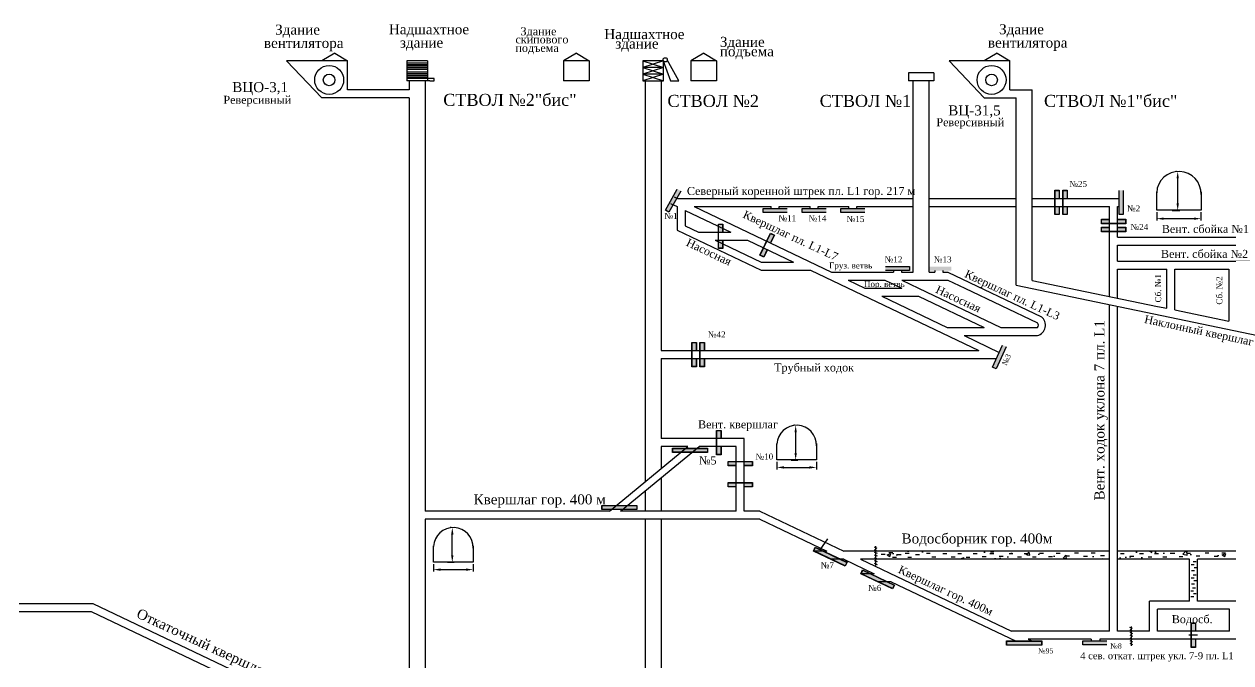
# Model space of a CAD drawing. Header units: millimetres. Extents: x -1207 to 162, y -504 to 324.
# Drawn here: x -745 to -142, y 5 to 324 of the extents above; entities that cross this region are included whole.
import ezdxf

# ---------------------------------------------------------------- set-up
doc = ezdxf.new("R2010")
doc.units = ezdxf.units.MM
for name, color, linetype in [('Двери', 7, 'Continuous'), ('Номера перемычек', 7, 'Continuous'), ('Перемычки 01', 7, 'Continuous')]:
    doc.layers.add(name, color=color, linetype=linetype)
doc.styles.get("Standard").update_dxf_attribs({"font": 'TIMES.TTF', "height": 10})
doc.dimstyles.new('AM_ISO', dxfattribs={"dimtxt": 3.5, "dimasz": 3.5, "dimexe": 1, "dimexo": 1, "dimgap": 1.5, "dimtad": 1, "dimdsep": 46, "dimtxsty": 'Standard', "dimcen": 0, "dimclrd": 256, "dimclre": 256, "dimclrt": 140, "dimadec": 0, "dimazin": 2, "dimtp": 0.1, "dimtm": 0.1, "dimtfac": 0.71, "dimtdec": 3, "dimtmove": 0, "dimatfit": 3, "dimfxl": 0, "dimlwd": -1, "dimlwe": -1, "dimarcsym": 0})

# ---------------------------------------------------------------- blocks, each defined once
blk = doc.blocks.new('*D41')
at = {"linetype": 'ByBlock'}
for p, q in [((-179.01, 230.14), (-179.01, 225.97)), ((-156.86, 230.14), (-156.86, 225.97)), ((-175.51, 226.97), (-160.36, 226.97))]:
    blk.add_line(p, q, dxfattribs=at)
for points in [[(-175.51, 227.55), (-175.51, 226.39), (-179.01, 226.97)], [(-160.36, 227.55), (-160.36, 226.39), (-156.86, 226.97)]]:
    blk.add_solid(points)
at = {"layer": 'Defpoints', "color": 0}
for p in [(-179.01, 231.14), (-156.86, 231.14), (-156.86, 226.97)]:
    blk.add_point(p, dxfattribs=at)
blk = doc.blocks.new('*D44')
at = {"linetype": 'ByBlock'}
for p, q in [((-169.06, 250.56), (-169.51, 250.56)), ((-168.51, 234.59), (-168.51, 247.06)), ((-171.22, 231.09), (-167.51, 231.09))]:
    blk.add_line(p, q, dxfattribs=at)
for points in [[(-169.09, 247.06), (-167.92, 247.06), (-168.51, 250.56)], [(-169.09, 234.59), (-167.92, 234.59), (-168.51, 231.09)]]:
    blk.add_solid(points)
at = {"layer": 'Defpoints', "color": 0}
for p in [(-168.51, 250.56), (-168.06, 250.56), (-172.22, 231.09)]:
    blk.add_point(p, dxfattribs=at)
blk = doc.blocks.new('*D70')
at = {"linetype": 'ByBlock'}
for p, q in [((-368.78, 105.41), (-368.78, 101.69)), ((-365.28, 102.69), (-352.52, 102.69)), ((-349.02, 105.41), (-349.02, 101.69))]:
    blk.add_line(p, q, dxfattribs=at)
for points in [[(-365.28, 103.27), (-365.28, 102.1), (-368.78, 102.69)], [(-352.52, 103.27), (-352.52, 102.1), (-349.02, 102.69)]]:
    blk.add_solid(points)
at = {"layer": 'Defpoints', "color": 0}
for p in [(-368.78, 106.41), (-349.02, 106.41), (-349.02, 102.69)]:
    blk.add_point(p, dxfattribs=at)
blk = doc.blocks.new('*D69')
at = {"linetype": 'ByBlock'}
for p, q in [((-360.02, 123.74), (-360.41, 123.74)), ((-359.41, 109.86), (-359.41, 120.24)), ((-361.73, 106.36), (-358.41, 106.36))]:
    blk.add_line(p, q, dxfattribs=at)
for points in [[(-360, 120.24), (-358.83, 120.24), (-359.41, 123.74)], [(-360, 109.86), (-358.83, 109.86), (-359.41, 106.36)]]:
    blk.add_solid(points)
at = {"layer": 'Defpoints', "color": 0}
for p in [(-359.41, 123.74), (-359.02, 123.74), (-362.73, 106.36)]:
    blk.add_point(p, dxfattribs=at)
blk = doc.blocks.new('*D72')
at = {"linetype": 'ByBlock'}
for p, q in [((-540.39, 54.33), (-540.39, 50.61)), ((-520.62, 54.33), (-520.62, 50.61)), ((-536.89, 51.61), (-524.12, 51.61))]:
    blk.add_line(p, q, dxfattribs=at)
for points in [[(-536.89, 52.2), (-536.89, 51.03), (-540.39, 51.61)], [(-524.12, 52.2), (-524.12, 51.03), (-520.62, 51.61)]]:
    blk.add_solid(points)
at = {"layer": 'Defpoints', "color": 0}
for p in [(-540.39, 55.33), (-520.62, 55.33), (-520.62, 51.61)]:
    blk.add_point(p, dxfattribs=at)
blk = doc.blocks.new('*D71')
at = {"linetype": 'ByBlock'}
for p, q in [((-531.62, 72.66), (-532.02, 72.66)), ((-531.02, 58.79), (-531.02, 69.16)), ((-533.33, 55.29), (-530.02, 55.29))]:
    blk.add_line(p, q, dxfattribs=at)
for points in [[(-531.6, 69.16), (-530.43, 69.16), (-531.02, 72.66)], [(-531.6, 58.79), (-530.43, 58.79), (-531.02, 55.29)]]:
    blk.add_solid(points)
at = {"layer": 'Defpoints', "color": 0}
for p in [(-531.02, 72.66), (-530.62, 72.66), (-534.33, 55.29)]:
    blk.add_point(p, dxfattribs=at)

msp = doc.modelspace()

# ---------------------------------------------------------------- hatches: boundary and pattern name
h = msp.add_hatch()
h.set_pattern_fill('AR-CONC', scale=0.1, style=0)
h.paths.add_polyline_path([(-202.56, 56.892), (-202.56, 60.892), (-316.534, 60.892), (-316.534, 57.392), (-316.034, 56.892)])
h.paths.add_polyline_path([(-162.56, 56.892), (-158.56, 56.892), (-122.56, 56.892), (-122.56, 24.728), (-119.06, 24.728), (-118.56, 25.228), (-118.56, 60.892), (-198.56, 60.892), (-198.56, 56.892)])
h = msp.add_hatch(color=256)
h.paths.add_polyline_path([(-158.741, 19.08), (-161.664, 19.08), (-161.664, 18.909), (-158.741, 18.909)])
h.paths.add_polyline_path([(-161.764, 19.08), (-162.703, 19.08), (-162.703, 18.909), (-161.764, 18.909)])
at = {"layer": 'Двери'}
h = msp.add_hatch(color=256, dxfattribs=at)
h.paths.add_polyline_path([(-227.683, 237.095), (-227.683, 241.195), (-229.883, 241.195), (-229.883, 237.095), (-229.783, 237.095), (-229.783, 241.095), (-227.783, 241.095), (-227.783, 237.095)])
h.paths.add_polyline_path([(-229.783, 233.095), (-229.783, 237.095), (-229.883, 237.095), (-229.883, 233.095)])
h.paths.add_polyline_path([(-227.683, 228.995), (-227.683, 233.095), (-227.783, 233.095), (-227.783, 229.095), (-229.783, 229.095), (-229.783, 233.095), (-229.883, 233.095), (-229.883, 228.995)])
h = msp.add_hatch(color=3, dxfattribs=at)
h.paths.add_polyline_path([(-227.783, 241.095), (-229.783, 241.095), (-229.783, 237.095), (-227.783, 237.095)])
h.paths.add_polyline_path([(-229.783, 229.095), (-227.783, 229.095), (-227.783, 233.095), (-229.783, 233.095)])
h = msp.add_hatch(color=256, dxfattribs=at)
h.paths.add_polyline_path([(-223.683, 237.095), (-223.683, 241.195), (-225.883, 241.195), (-225.883, 237.095), (-225.783, 237.095), (-225.783, 241.095), (-223.783, 241.095), (-223.783, 237.095)])
h.paths.add_polyline_path([(-225.783, 233.095), (-225.783, 237.095), (-225.883, 237.095), (-225.883, 233.095)])
h.paths.add_polyline_path([(-223.683, 228.995), (-223.683, 233.095), (-223.783, 233.095), (-223.783, 229.095), (-225.783, 229.095), (-225.783, 233.095), (-225.883, 233.095), (-225.883, 228.995)])
h = msp.add_hatch(color=3, dxfattribs=at)
h.paths.add_polyline_path([(-223.783, 241.095), (-225.783, 241.095), (-225.783, 237.095), (-223.783, 237.095)])
h.paths.add_polyline_path([(-225.783, 229.095), (-223.783, 229.095), (-223.783, 233.095), (-225.783, 233.095)])
h = msp.add_hatch(color=256, dxfattribs=at)
h.paths.add_polyline_path([(-395.865, 220.176), (-395.865, 224.276), (-398.065, 224.276), (-398.065, 220.176), (-397.965, 220.176), (-397.965, 224.176), (-395.965, 224.176), (-395.965, 220.176)])
h.paths.add_polyline_path([(-397.965, 216.176), (-397.965, 220.176), (-398.065, 220.176), (-398.065, 216.176)])
h.paths.add_polyline_path([(-395.865, 212.076), (-395.865, 216.176), (-395.965, 216.176), (-395.965, 212.176), (-397.965, 212.176), (-397.965, 216.176), (-398.065, 216.176), (-398.065, 212.076)])
h = msp.add_hatch(color=3, dxfattribs=at)
h.paths.add_polyline_path([(-395.965, 224.176), (-397.965, 224.176), (-397.965, 220.176), (-395.965, 220.176)])
h.paths.add_polyline_path([(-397.965, 212.176), (-395.965, 212.176), (-395.965, 216.176), (-397.965, 216.176)])
h = msp.add_hatch(color=256, dxfattribs=at)
h.paths.add_polyline_path([(-202.56, 226.659), (-206.66, 226.659), (-206.66, 224.459), (-202.56, 224.459), (-202.56, 224.559), (-206.56, 224.559), (-206.56, 226.559), (-202.56, 226.559)])
h.paths.add_polyline_path([(-198.56, 224.559), (-202.56, 224.559), (-202.56, 224.459), (-198.56, 224.459)])
h.paths.add_polyline_path([(-194.46, 226.659), (-198.56, 226.659), (-198.56, 226.559), (-194.56, 226.559), (-194.56, 224.559), (-198.56, 224.559), (-198.56, 224.459), (-194.46, 224.459)])
h = msp.add_hatch(color=3, dxfattribs=at)
h.paths.add_polyline_path([(-206.56, 226.559), (-206.56, 224.559), (-202.56, 224.559), (-202.56, 226.559)])
h.paths.add_polyline_path([(-194.56, 224.559), (-194.56, 226.559), (-198.56, 226.559), (-198.56, 224.559)])
h = msp.add_hatch(color=256, dxfattribs=at)
h.paths.add_polyline_path([(-371.838, 215.051), (-370.073, 218.751), (-372.059, 219.698), (-373.824, 215.998), (-373.734, 215.955), (-372.012, 219.565), (-370.207, 218.704), (-371.928, 215.094)])
h.paths.add_polyline_path([(-375.456, 212.344), (-373.734, 215.955), (-373.824, 215.998), (-375.546, 212.387)])
h.paths.add_polyline_path([(-375.325, 207.74), (-373.56, 211.44), (-373.65, 211.483), (-375.372, 207.873), (-377.177, 208.734), (-375.456, 212.344), (-375.546, 212.387), (-377.311, 208.687)])
h = msp.add_hatch(color=3, dxfattribs=at)
h.paths.add_polyline_path([(-370.207, 218.704), (-372.012, 219.565), (-373.734, 215.955), (-371.928, 215.094)])
h.paths.add_polyline_path([(-377.177, 208.734), (-375.372, 207.873), (-373.65, 211.483), (-375.456, 212.344)])
h = msp.add_hatch(color=256, dxfattribs=at)
h.paths.add_polyline_path([(-202.56, 222.659), (-206.66, 222.659), (-206.66, 220.459), (-202.56, 220.459), (-202.56, 220.559), (-206.56, 220.559), (-206.56, 222.559), (-202.56, 222.559)])
h.paths.add_polyline_path([(-198.56, 220.559), (-202.56, 220.559), (-202.56, 220.459), (-198.56, 220.459)])
h.paths.add_polyline_path([(-194.46, 222.659), (-198.56, 222.659), (-198.56, 222.559), (-194.56, 222.559), (-194.56, 220.559), (-198.56, 220.559), (-198.56, 220.459), (-194.46, 220.459)])
h = msp.add_hatch(color=3, dxfattribs=at)
h.paths.add_polyline_path([(-206.56, 222.559), (-206.56, 220.559), (-202.56, 220.559), (-202.56, 222.559)])
h.paths.add_polyline_path([(-194.56, 220.559), (-194.56, 222.559), (-198.56, 222.559), (-198.56, 220.559)])
h = msp.add_hatch(color=256, dxfattribs=at)
h.paths.add_polyline_path([(-409.045, 161.077), (-409.045, 165.177), (-411.245, 165.177), (-411.245, 161.077), (-411.145, 161.077), (-411.145, 165.077), (-409.145, 165.077), (-409.145, 161.077)])
h.paths.add_polyline_path([(-411.145, 157.077), (-411.145, 161.077), (-411.245, 161.077), (-411.245, 157.077)])
h.paths.add_polyline_path([(-409.045, 152.977), (-409.045, 157.077), (-409.145, 157.077), (-409.145, 153.077), (-411.145, 153.077), (-411.145, 157.077), (-411.245, 157.077), (-411.245, 152.977)])
h = msp.add_hatch(color=256, dxfattribs=at)
h.paths.add_polyline_path([(-409.045, 161.033), (-409.045, 165.133), (-411.245, 165.133), (-411.245, 161.033), (-411.145, 161.033), (-411.145, 165.033), (-409.145, 165.033), (-409.145, 161.033)])
h.paths.add_polyline_path([(-411.145, 157.033), (-411.145, 161.033), (-411.245, 161.033), (-411.245, 157.033)])
h.paths.add_polyline_path([(-409.045, 152.933), (-409.045, 157.033), (-409.145, 157.033), (-409.145, 153.033), (-411.145, 153.033), (-411.145, 157.033), (-411.245, 157.033), (-411.245, 152.933)])
h = msp.add_hatch(color=3, dxfattribs=at)
h.paths.add_polyline_path([(-409.145, 165.077), (-411.145, 165.077), (-411.145, 161.077), (-409.145, 161.077)])
h.paths.add_polyline_path([(-411.145, 153.077), (-409.145, 153.077), (-409.145, 157.077), (-411.145, 157.077)])
h = msp.add_hatch(color=3, dxfattribs=at)
h.paths.add_polyline_path([(-409.145, 165.033), (-411.145, 165.033), (-411.145, 161.033), (-409.145, 161.033)])
h.paths.add_polyline_path([(-411.145, 153.033), (-409.145, 153.033), (-409.145, 157.033), (-411.145, 157.033)])
h = msp.add_hatch(color=256, dxfattribs=at)
h.paths.add_polyline_path([(-405.045, 161.077), (-405.045, 165.177), (-407.245, 165.177), (-407.245, 161.077), (-407.145, 161.077), (-407.145, 165.077), (-405.145, 165.077), (-405.145, 161.077)])
h.paths.add_polyline_path([(-407.145, 157.077), (-407.145, 161.077), (-407.245, 161.077), (-407.245, 157.077)])
h.paths.add_polyline_path([(-405.045, 152.977), (-405.045, 157.077), (-405.145, 157.077), (-405.145, 153.077), (-407.145, 153.077), (-407.145, 157.077), (-407.245, 157.077), (-407.245, 152.977)])
h = msp.add_hatch(color=256, dxfattribs=at)
h.paths.add_polyline_path([(-405.045, 161.033), (-405.045, 165.133), (-407.245, 165.133), (-407.245, 161.033), (-407.145, 161.033), (-407.145, 165.033), (-405.145, 165.033), (-405.145, 161.033)])
h.paths.add_polyline_path([(-407.145, 157.033), (-407.145, 161.033), (-407.245, 161.033), (-407.245, 157.033)])
h.paths.add_polyline_path([(-405.045, 152.933), (-405.045, 157.033), (-405.145, 157.033), (-405.145, 153.033), (-407.145, 153.033), (-407.145, 157.033), (-407.245, 157.033), (-407.245, 152.933)])
h = msp.add_hatch(color=3, dxfattribs=at)
h.paths.add_polyline_path([(-405.145, 165.077), (-407.145, 165.077), (-407.145, 161.077), (-405.145, 161.077)])
h.paths.add_polyline_path([(-407.145, 153.077), (-405.145, 153.077), (-405.145, 157.077), (-407.145, 157.077)])
h = msp.add_hatch(color=3, dxfattribs=at)
h.paths.add_polyline_path([(-405.145, 165.033), (-407.145, 165.033), (-407.145, 161.033), (-405.145, 161.033)])
h.paths.add_polyline_path([(-407.145, 153.033), (-405.145, 153.033), (-405.145, 157.033), (-407.145, 157.033)])
h = msp.add_hatch(color=256, dxfattribs=at)
h.paths.add_polyline_path([(-396.725, 117.059), (-396.725, 121.159), (-398.925, 121.159), (-398.925, 117.059), (-398.825, 117.059), (-398.825, 121.059), (-396.825, 121.059), (-396.825, 117.059)])
h.paths.add_polyline_path([(-398.825, 113.059), (-398.825, 117.059), (-398.925, 117.059), (-398.925, 113.059)])
h.paths.add_polyline_path([(-396.725, 108.959), (-396.725, 113.059), (-396.825, 113.059), (-396.825, 109.059), (-398.825, 109.059), (-398.825, 113.059), (-398.925, 113.059), (-398.925, 108.959)])
h = msp.add_hatch(color=3, dxfattribs=at)
h.paths.add_polyline_path([(-396.825, 121.059), (-398.825, 121.059), (-398.825, 117.059), (-396.825, 117.059)])
h.paths.add_polyline_path([(-398.825, 109.059), (-396.825, 109.059), (-396.825, 113.059), (-398.825, 113.059)])
h = msp.add_hatch(color=256, dxfattribs=at)
h.paths.add_polyline_path([(-385.128, 103.518), (-381.028, 103.518), (-381.028, 105.718), (-385.128, 105.718), (-385.128, 105.618), (-381.128, 105.618), (-381.128, 103.618), (-385.128, 103.618)])
h.paths.add_polyline_path([(-389.128, 105.618), (-385.128, 105.618), (-385.128, 105.718), (-389.128, 105.718)])
h.paths.add_polyline_path([(-393.228, 103.518), (-389.128, 103.518), (-389.128, 103.618), (-393.128, 103.618), (-393.128, 105.618), (-389.128, 105.618), (-389.128, 105.718), (-393.228, 105.718)])
h = msp.add_hatch(color=3, dxfattribs=at)
h.paths.add_polyline_path([(-381.128, 103.618), (-381.128, 105.618), (-385.128, 105.618), (-385.128, 103.618)])
h.paths.add_polyline_path([(-393.128, 105.618), (-393.128, 103.618), (-389.128, 103.618), (-389.128, 105.618)])
h = msp.add_hatch(color=256, dxfattribs=at)
h.paths.add_polyline_path([(-385.128, 92.918), (-381.028, 92.918), (-381.028, 95.118), (-385.128, 95.118), (-385.128, 95.018), (-381.128, 95.018), (-381.128, 93.018), (-385.128, 93.018)])
h.paths.add_polyline_path([(-389.128, 95.018), (-385.128, 95.018), (-385.128, 95.118), (-389.128, 95.118)])
h.paths.add_polyline_path([(-393.228, 92.918), (-389.128, 92.918), (-389.128, 93.018), (-393.128, 93.018), (-393.128, 95.018), (-389.128, 95.018), (-389.128, 95.118), (-393.228, 95.118)])
h = msp.add_hatch(color=3, dxfattribs=at)
h.paths.add_polyline_path([(-381.128, 93.018), (-381.128, 95.018), (-385.128, 95.018), (-385.128, 93.018)])
h.paths.add_polyline_path([(-393.128, 95.018), (-393.128, 93.018), (-389.128, 93.018), (-389.128, 95.018)])
h = msp.add_hatch(color=256, dxfattribs=at)
h.paths.add_polyline_path([(-159.564, 20.864), (-159.564, 24.964), (-161.764, 24.964), (-161.764, 20.864), (-161.664, 20.864), (-161.664, 24.864), (-159.664, 24.864), (-159.664, 20.864)])
h.paths.add_polyline_path([(-161.664, 16.864), (-161.664, 20.864), (-161.764, 20.864), (-161.764, 16.864)])
h.paths.add_polyline_path([(-159.564, 12.764), (-159.564, 16.864), (-159.664, 16.864), (-159.664, 12.864), (-161.664, 12.864), (-161.664, 16.864), (-161.764, 16.864), (-161.764, 12.764)])
h = msp.add_hatch(color=3, dxfattribs=at)
h.paths.add_polyline_path([(-159.664, 24.864), (-161.664, 24.864), (-161.664, 20.864), (-159.664, 20.864)])
h.paths.add_polyline_path([(-161.664, 12.864), (-159.664, 12.864), (-159.664, 16.864), (-161.664, 16.864)])
at = {"layer": 'Перемычки 01'}
h = msp.add_hatch(color=256, dxfattribs=at)
h.paths.add_polyline_path([(-422.759, 230.144), (-420.72, 233.701), (-420.807, 233.75), (-422.796, 230.28), (-424.532, 231.275), (-422.542, 234.745), (-422.629, 234.795), (-424.668, 231.238)])
h.paths.add_polyline_path([(-420.807, 233.75), (-420.72, 233.701), (-416.692, 240.728), (-418.6, 241.822), (-422.629, 234.795), (-422.542, 234.745), (-418.563, 241.686), (-416.828, 240.691)])
h = msp.add_hatch(color=3, dxfattribs=at)
h.paths.add_polyline_path([(-424.532, 231.275), (-422.796, 230.28), (-420.807, 233.75), (-422.542, 234.745)])
h.paths.add_polyline_path([(-418.818, 237.221), (-420.553, 238.215), (-422.542, 234.745), (-420.807, 233.75)])
h.paths.add_polyline_path([(-418.818, 237.221), (-416.828, 240.691), (-418.563, 241.686), (-420.553, 238.215)])
h = msp.add_hatch(color=256, dxfattribs=at)
h.paths.add_polyline_path([(-195.615, 228.874), (-195.615, 232.974), (-195.715, 232.974), (-195.715, 228.974), (-197.715, 228.974), (-197.715, 232.974), (-197.815, 232.974), (-197.815, 228.874)])
h.paths.add_polyline_path([(-195.715, 232.974), (-195.615, 232.974), (-195.615, 241.074), (-197.815, 241.074), (-197.815, 232.974), (-197.715, 232.974), (-197.715, 240.974), (-195.715, 240.974)])
h = msp.add_hatch(color=3, dxfattribs=at)
h.paths.add_polyline_path([(-197.715, 228.974), (-195.715, 228.974), (-195.715, 232.974), (-197.715, 232.974)])
h.paths.add_polyline_path([(-195.715, 236.974), (-197.715, 236.974), (-197.715, 232.974), (-195.715, 232.974)])
h.paths.add_polyline_path([(-195.715, 236.974), (-195.715, 240.974), (-197.715, 240.974), (-197.715, 236.974)])
h = msp.add_hatch(color=256, dxfattribs=at)
h.paths.add_polyline_path([(-375.737, 229.974), (-371.637, 229.974), (-371.637, 230.074), (-375.637, 230.074), (-375.637, 232.074), (-371.637, 232.074), (-371.637, 232.174), (-375.737, 232.174)])
h.paths.add_polyline_path([(-371.637, 230.074), (-371.637, 229.974), (-363.537, 229.974), (-363.537, 232.174), (-371.637, 232.174), (-371.637, 232.074), (-363.637, 232.074), (-363.637, 230.074)])
h = msp.add_hatch(color=3, dxfattribs=at)
h.paths.add_polyline_path([(-375.637, 232.074), (-375.637, 230.074), (-371.637, 230.074), (-371.637, 232.074)])
h.paths.add_polyline_path([(-367.637, 230.074), (-367.637, 232.074), (-371.637, 232.074), (-371.637, 230.074)])
h.paths.add_polyline_path([(-367.637, 230.074), (-363.637, 230.074), (-363.637, 232.074), (-367.637, 232.074)])
h = msp.add_hatch(color=256, dxfattribs=at)
h.paths.add_polyline_path([(-356.331, 229.974), (-352.231, 229.974), (-352.231, 230.074), (-356.231, 230.074), (-356.231, 232.074), (-352.231, 232.074), (-352.231, 232.174), (-356.331, 232.174)])
h.paths.add_polyline_path([(-352.231, 230.074), (-352.231, 229.974), (-344.131, 229.974), (-344.131, 232.174), (-352.231, 232.174), (-352.231, 232.074), (-344.231, 232.074), (-344.231, 230.074)])
h = msp.add_hatch(color=3, dxfattribs=at)
h.paths.add_polyline_path([(-356.231, 232.074), (-356.231, 230.074), (-352.231, 230.074), (-352.231, 232.074)])
h.paths.add_polyline_path([(-348.231, 230.074), (-348.231, 232.074), (-352.231, 232.074), (-352.231, 230.074)])
h.paths.add_polyline_path([(-348.231, 230.074), (-344.231, 230.074), (-344.231, 232.074), (-348.231, 232.074)])
h = msp.add_hatch(color=256, dxfattribs=at)
h.paths.add_polyline_path([(-336.917, 229.974), (-332.817, 229.974), (-332.817, 230.074), (-336.817, 230.074), (-336.817, 232.074), (-332.817, 232.074), (-332.817, 232.174), (-336.917, 232.174)])
h.paths.add_polyline_path([(-332.817, 230.074), (-332.817, 229.974), (-324.717, 229.974), (-324.717, 232.174), (-332.817, 232.174), (-332.817, 232.074), (-324.817, 232.074), (-324.817, 230.074)])
h = msp.add_hatch(color=3, dxfattribs=at)
h.paths.add_polyline_path([(-336.817, 232.074), (-336.817, 230.074), (-332.817, 230.074), (-332.817, 232.074)])
h.paths.add_polyline_path([(-328.817, 230.074), (-328.817, 232.074), (-332.817, 232.074), (-332.817, 230.074)])
h.paths.add_polyline_path([(-328.817, 230.074), (-324.817, 230.074), (-324.817, 232.074), (-328.817, 232.074)])
h = msp.add_hatch(color=256, dxfattribs=at)
h.paths.add_polyline_path([(-302.392, 203.113), (-306.492, 203.113), (-306.492, 203.013), (-302.492, 203.013), (-302.492, 201.013), (-306.492, 201.013), (-306.492, 200.913), (-302.392, 200.913)])
h.paths.add_polyline_path([(-306.492, 203.013), (-306.492, 203.113), (-314.592, 203.113), (-314.592, 200.913), (-306.492, 200.913), (-306.492, 201.013), (-314.492, 201.013), (-314.492, 203.013)])
h = msp.add_hatch(color=3, dxfattribs=at)
h.paths.add_polyline_path([(-302.492, 201.013), (-302.492, 203.013), (-306.492, 203.013), (-306.492, 201.013)])
h.paths.add_polyline_path([(-310.492, 203.013), (-310.492, 201.013), (-306.492, 201.013), (-306.492, 203.013)])
h.paths.add_polyline_path([(-310.492, 203.013), (-314.492, 203.013), (-314.492, 201.013), (-310.492, 201.013)])
h = msp.add_hatch(color=256, dxfattribs=at)
h.paths.add_polyline_path([(-281.655, 202.998), (-285.306, 202.998), (-285.306, 202.909), (-281.744, 202.909), (-281.744, 201.128), (-285.306, 201.128), (-285.306, 201.039), (-281.655, 201.039)])
h.paths.add_polyline_path([(-285.306, 202.909), (-285.306, 202.998), (-292.521, 202.998), (-292.521, 201.039), (-285.306, 201.039), (-285.306, 201.128), (-292.431, 201.128), (-292.431, 202.909)])
h = msp.add_hatch(color=3, dxfattribs=at)
h.paths.add_polyline_path([(-281.76, 201.128), (-281.76, 202.909), (-285.322, 202.909), (-285.322, 201.128)])
h.paths.add_polyline_path([(-288.885, 202.909), (-288.885, 201.128), (-285.322, 201.128), (-285.322, 202.909)])
h.paths.add_polyline_path([(-288.885, 202.909), (-292.447, 202.909), (-292.447, 201.128), (-288.885, 201.128)])
h = msp.add_hatch(color=256, dxfattribs=at)
h.paths.add_polyline_path([(-259.139, 151.88), (-257.437, 155.61), (-257.528, 155.651), (-259.189, 152.012), (-261.008, 152.843), (-259.348, 156.482), (-259.439, 156.523), (-261.141, 152.793)])
h.paths.add_polyline_path([(-257.528, 155.651), (-257.437, 155.61), (-254.074, 162.979), (-256.076, 163.892), (-259.439, 156.523), (-259.348, 156.482), (-256.026, 163.76), (-254.207, 162.929)])
h = msp.add_hatch(color=3, dxfattribs=at)
h.paths.add_polyline_path([(-261.008, 152.843), (-259.189, 152.012), (-257.528, 155.651), (-259.348, 156.482)])
h.paths.add_polyline_path([(-255.867, 159.29), (-257.687, 160.121), (-259.348, 156.482), (-257.528, 155.651)])
h.paths.add_polyline_path([(-255.867, 159.29), (-254.207, 162.929), (-256.026, 163.76), (-257.687, 160.121)])
h = msp.add_hatch(color=256, dxfattribs=at)
h.paths.add_polyline_path([(-421.001, 112.293), (-421.001, 110.144), (-403.4, 110.144), (-403.4, 112.293)])
h.paths.add_polyline_path([(-403.527, 112.166), (-403.527, 110.271), (-420.874, 110.271), (-420.874, 112.166)], flags=16)
for points in [[(-420.874, 112.166), (-420.874, 110.271), (-403.527, 110.271), (-403.527, 112.166)], [(-456.191, 83.61), (-456.191, 81.715), (-438.844, 81.715), (-438.844, 83.61)], [(-349.573, 62.665), (-350.384, 60.952), (-334.703, 53.532), (-333.893, 55.246)], [(-325.901, 51.278), (-326.711, 49.565), (-311.031, 42.146), (-310.22, 43.859)], [(-253.902, 15.838), (-253.902, 13.943), (-236.555, 13.943), (-236.555, 15.838)]]:
    msp.add_hatch(color=3, dxfattribs=at).paths.add_polyline_path(points)
h = msp.add_hatch(color=256, dxfattribs=at)
h.paths.add_polyline_path([(-456.318, 83.737), (-456.318, 81.588), (-438.717, 81.588), (-438.717, 83.737)])
h.paths.add_polyline_path([(-438.844, 83.61), (-438.844, 81.715), (-456.191, 81.715), (-456.191, 83.61)], flags=16)
h = msp.add_hatch(color=256, dxfattribs=at)
h.paths.add_polyline_path([(-349.634, 62.834), (-350.553, 60.891), (-334.643, 53.363), (-333.724, 55.306)])
h.paths.add_polyline_path([(-333.893, 55.246), (-334.703, 53.532), (-350.384, 60.952), (-349.573, 62.665)], flags=16)
h = msp.add_hatch(color=256, dxfattribs=at)
h.paths.add_polyline_path([(-325.961, 51.447), (-326.88, 49.504), (-310.97, 41.977), (-310.051, 43.919)])
h.paths.add_polyline_path([(-310.22, 43.859), (-311.031, 42.146), (-326.711, 49.565), (-325.901, 51.278)], flags=16)
h = msp.add_hatch(color=256, dxfattribs=at)
h.paths.add_polyline_path([(-254.029, 15.965), (-254.029, 13.816), (-236.428, 13.816), (-236.428, 15.965)])
h.paths.add_polyline_path([(-236.555, 15.838), (-236.555, 13.943), (-253.902, 13.943), (-253.902, 15.838)], flags=16)
h = msp.add_hatch(color=256, dxfattribs=at)
h.paths.add_polyline_path([(-216.062, 13.887), (-211.962, 13.881), (-211.962, 13.981), (-215.962, 13.987), (-215.959, 15.987), (-211.959, 15.981), (-211.959, 16.081), (-216.059, 16.087)])
h.paths.add_polyline_path([(-211.962, 13.981), (-211.962, 13.881), (-203.862, 13.87), (-203.859, 16.07), (-211.959, 16.081), (-211.959, 15.981), (-203.959, 15.97), (-203.962, 13.97)])
h = msp.add_hatch(color=3, dxfattribs=at)
h.paths.add_polyline_path([(-215.959, 15.987), (-215.962, 13.987), (-211.962, 13.981), (-211.959, 15.981)])
h.paths.add_polyline_path([(-207.962, 13.976), (-207.959, 15.976), (-211.959, 15.981), (-211.962, 13.981)])
h.paths.add_polyline_path([(-207.962, 13.976), (-203.962, 13.97), (-203.959, 15.97), (-207.959, 15.976)])

# ---------------------------------------------------------------- linework, layer by layer
for p, q in [((-589.772, 309.589), (-596.272, 305.817)), ((-589.772, 309.589), (-583.422, 305.817)), ((-468.905, 309.589), (-475.405, 305.817)), ((-468.905, 309.589), (-462.555, 305.817)), ((-405.325, 309.589), (-411.825, 305.817)), ((-405.325, 309.589), (-398.975, 305.817)), ((-258.719, 309.589), (-265.219, 305.817)), ((-258.719, 309.589), (-252.369, 305.817)), ((-583.422, 305.817), (-613.809, 305.817)), ((-613.809, 305.817), (-596.272, 287.318)), ((-583.422, 305.817), (-596.272, 305.817)), ((-583.422, 291.318), (-583.422, 305.817)), ((-543.457, 304.669), (-553.714, 304.669)), ((-543.457, 303.837), (-553.714, 303.837)), ((-543.457, 303.097), (-553.714, 303.097)), ((-543.457, 302.265), (-553.714, 302.265)), ((-543.414, 305.817), (-553.672, 305.817)), ((-553.672, 305.817), (-553.672, 295.817)), ((-543.414, 305.817), (-543.414, 295.817)), ((-462.555, 305.817), (-475.405, 305.817)), ((-475.405, 305.817), (-475.405, 295.817)), ((-462.555, 305.817), (-462.555, 295.817)), ((-425.599, 305.817), (-435.857, 305.817)), ((-435.857, 305.817), (-435.857, 295.817)), ((-435.775, 305.844), (-425.517, 302.517)), ((-425.517, 305.844), (-435.775, 302.517)), ((-425.517, 302.517), (-435.775, 302.517)), ((-425.517, 302.517), (-435.775, 299.18)), ((-435.775, 302.517), (-425.517, 299.18)), ((-425.599, 305.817), (-425.599, 295.817)), ((-425.599, 305.817), (-422.044, 295.814)), ((-417.871, 295.814), (-423.56, 306.308)), ((-411.825, 305.817), (-411.825, 295.817)), ((-398.975, 305.817), (-411.825, 305.817)), ((-398.975, 305.817), (-398.975, 295.817)), ((-252.369, 305.817), (-282.756, 305.817)), ((-282.756, 305.817), (-265.219, 287.318)), ((-252.369, 305.817), (-265.219, 305.817)), ((-252.369, 291.318), (-252.369, 305.817)), ((-543.457, 301.525), (-553.714, 301.525)), ((-543.457, 300.138), (-553.714, 300.138)), ((-543.457, 299.305), (-553.714, 299.305)), ((-543.457, 298.565), (-553.714, 298.565)), ((-543.457, 297.733), (-553.714, 297.733)), ((-543.457, 296.993), (-553.714, 296.993)), ((-542.211, 295.817), (-553.672, 295.817)), ((-553.672, 295.817), (-553.672, 295.817)), ((-552.564, 295.817), (-552.564, 291.318)), ((-544.564, 295.817), (-544.564, 80.892)), ((-540.052, 297.079), (-543.414, 297.079)), ((-542.211, 295.817), (-540.052, 295.817)), ((-540.052, 295.817), (-540.052, 297.079)), ((-462.555, 295.817), (-475.405, 295.817)), ((-475.405, 295.817), (-475.405, 295.817)), ((-435.857, 295.817), (-435.857, 295.817)), ((-435.857, 295.817), (-425.599, 295.817)), ((-425.517, 299.18), (-435.775, 299.18)), ((-435.775, 299.18), (-425.517, 295.844)), ((-425.517, 299.18), (-435.775, 295.844)), ((-434.564, 295.817), (-434.564, 95.59)), ((-426.564, 295.817), (-426.564, 161.033)), ((-422.044, 295.814), (-417.871, 295.814)), ((-398.975, 295.817), (-411.825, 295.817)), ((-411.825, 295.817), (-411.825, 295.817)), ((-290.335, 299.817), (-303.076, 299.817)), ((-303.076, 299.817), (-303.076, 295.817)), ((-290.504, 295.817), (-303.076, 295.817)), ((-290.335, 295.817), (-303.076, 295.817)), ((-300.739, 200.176), (-300.739, 295.817)), ((-292.739, 200.176), (-292.739, 295.817)), ((-290.335, 299.817), (-290.335, 295.817)), ((-552.564, 291.318), (-583.422, 291.318)), ((-556.564, 291.318), (-583.422, 291.318)), ((-252.369, 291.318), (-241.265, 291.318)), ((-241.265, 196.074), (-241.265, 291.318)), ((-552.564, 287.318), (-596.272, 287.318)), ((-552.564, 287.318), (-596.272, 287.318)), ((-552.564, 287.318), (-552.564, -9.343)), ((-265.219, 287.318), (-249.265, 287.318)), ((-249.265, 193.726), (-249.265, 287.318)), ((-420.061, 237.841), (-418.506, 237.095)), ((-418.506, 237.095), (-300.739, 237.095)), ((-292.739, 237.095), (-249.265, 237.095)), ((-241.265, 237.095), (-197.715, 237.095)), ((-421.942, 234.56), (-418.628, 232.975)), ((-418.628, 232.975), (-418.628, 221.228)), ((-414.628, 231.061), (-414.628, 223.321)), ((-414.628, 231.061), (-391.877, 220.176)), ((-410.169, 233.095), (-371.637, 233.095)), ((-410.169, 233.095), (-341.554, 200.176)), ((-371.637, 232.074), (-371.637, 233.095)), ((-367.637, 232.074), (-367.637, 233.095)), ((-367.637, 233.095), (-352.231, 233.095)), ((-352.231, 232.074), (-352.231, 233.095)), ((-348.231, 232.074), (-348.231, 233.095)), ((-348.231, 233.095), (-332.817, 233.095)), ((-332.817, 232.074), (-332.817, 233.095)), ((-328.817, 232.074), (-328.817, 233.095)), ((-328.817, 233.095), (-300.739, 233.095)), ((-292.739, 233.095), (-249.265, 233.095)), ((-241.265, 233.095), (-202.56, 233.095)), ((-202.56, 188.08), (-202.56, 233.095)), ((-198.56, 217.712), (-198.56, 233.095)), ((-198.56, 233.095), (-197.715, 233.095)), ((-414.628, 223.321), (-408.034, 220.176)), ((-418.628, 221.228), (-376.583, 201.176)), ((-408.034, 220.176), (-391.877, 220.176)), ((-198.56, 217.712), (-138.56, 217.712)), ((-399.647, 216.176), (-383.49, 216.176)), ((-399.647, 216.176), (-376.583, 205.176)), ((-383.49, 216.176), (-360.425, 205.176)), ((-198.56, 213.712), (-106.497, 213.712)), ((-198.56, 205.712), (-198.56, 213.712)), ((-376.583, 205.176), (-360.425, 205.176)), ((-198.56, 205.712), (-198.56, 208.176)), ((-198.56, 205.712), (-106.497, 205.712)), ((-376.583, 201.176), (-352.038, 201.176)), ((-352.038, 201.176), (-267.851, 161.033)), ((-341.554, 200.176), (-310.492, 200.176)), ((-310.492, 201.013), (-310.492, 200.176)), ((-306.492, 201.013), (-306.492, 200.176)), ((-306.492, 200.176), (-300.739, 200.176)), ((-292.739, 200.176), (-289.827, 200.176)), ((-289.827, 201.013), (-289.827, 200.176)), ((-285.827, 201.013), (-285.827, 200.176)), ((-285.827, 200.176), (-283.318, 200.176)), ((-283.318, 200.176), (-236.645, 177.917)), ((-198.56, 201.712), (-174.003, 201.712)), ((-198.56, 187.254), (-198.56, 201.712)), ((-174.003, 182.182), (-174.003, 201.717)), ((-170.003, 181.356), (-170.003, 201.712)), ((-170.003, 201.712), (-158.56, 201.712)), ((-158.56, 201.712), (-143.007, 201.712)), ((-143.007, 201.712), (-143.007, 175.78)), ((-333.167, 196.176), (-314.802, 196.176)), ((-333.167, 196.176), (-324.78, 192.176)), ((-314.802, 196.176), (-306.415, 192.176)), ((-306.415, 196.176), (-298.027, 192.176)), ((-306.415, 196.176), (-283.318, 196.176)), ((-283.318, 196.176), (-274.93, 192.176)), ((-249.265, 193.726), (-102.133, 163.174)), ((-241.265, 196.074), (-178.56, 183.123)), ((-202.56, 194.8), (-202.56, 196.176)), ((-198.56, 193.974), (-198.56, 196.176)), ((-324.78, 192.176), (-306.415, 192.176)), ((-316.393, 188.176), (-298.027, 188.176)), ((-316.393, 188.176), (-283.646, 172.558)), ((-298.027, 192.176), (-256.894, 172.558)), ((-298.027, 188.176), (-265.281, 172.558)), ((-274.93, 192.176), (-238.599, 174.848)), ((-202.56, 20.892), (-202.56, 184.028)), ((-198.56, 20.892), (-198.56, 183.197)), ((-178.56, 183.123), (-174.003, 182.182)), ((-170.003, 181.356), (-143.007, 175.78)), ((-283.646, 172.558), (-265.281, 172.558)), ((-256.894, 172.558), (-238.599, 172.558)), ((-275.259, 168.558), (-238.561, 168.558)), ((-275.259, 168.558), (-257.667, 160.165)), ((-426.564, 161.033), (-267.851, 161.033)), ((-426.564, 157.033), (-259.463, 157.033)), ((-426.564, 157.033), (-426.564, 117.059)), ((-426.564, 157.033), (-426.564, 155.176)), ((-259.463, 157.033), (-259.161, 156.89)), ((-385.128, 117.059), (-426.564, 117.059)), ((-385.128, 80.892), (-385.128, 117.059)), ((-452.505, 80.892), (-413.24, 113.059)), ((-446.956, 80.892), (-407.691, 113.059)), ((-426.564, 113.059), (-426.564, 102.144)), ((-413.24, 113.059), (-426.564, 113.059)), ((-389.128, 113.059), (-407.691, 113.059)), ((-389.128, 80.892), (-389.128, 113.059)), ((-426.564, 97.598), (-426.564, 80.892)), ((-426.564, 97.598), (-426.564, 94.964)), ((-434.564, 91.044), (-434.564, 80.892)), ((-434.564, 91.044), (-434.564, 90.625)), ((-452.505, 80.892), (-544.564, 80.892)), ((-389.128, 80.892), (-446.956, 80.892)), ((-377.343, 80.892), (-385.128, 80.892)), ((-377.343, 80.892), (-335.407, 60.892)), ((-377.343, 76.892), (-544.564, 76.892)), ((-544.564, 76.892), (-544.564, -7.938)), ((-434.564, 76.892), (-434.564, -131.067)), ((-426.564, 76.892), (-426.564, -132.092)), ((-377.343, 76.892), (-343.794, 60.892)), ((-343.794, 60.892), (-350.671, 60.892)), ((-202.56, 60.892), (-335.407, 60.892)), ((-320.258, 62.959), (-318.862, 62.349)), ((-320.189, 61.686), (-318.793, 61.076)), ((-320.144, 60.408), (-318.749, 59.798)), ((-319.489, 63.308), (-319.489, 53.667)), ((-118.56, 60.892), (-198.56, 60.892)), ((-335.407, 56.892), (-342.154, 56.892)), ((-335.407, 56.892), (-320.117, 49.599)), ((-202.56, 56.892), (-327.02, 56.892)), ((-327.02, 56.892), (-251.536, 20.892)), ((-320.161, 59.067), (-318.766, 58.458)), ((-320.109, 56.255), (-318.713, 55.646)), ((-320.109, 54.864), (-318.713, 54.254)), ((-320.092, 57.596), (-318.696, 56.986)), ((-316.698, 59.349), (-314.772, 59.349)), ((-312.819, 60.096), (-310.893, 60.096)), ((-310.999, 57.801), (-309.073, 57.801)), ((-308.7, 59.14), (-306.774, 59.14)), ((-304.678, 59.905), (-302.752, 59.905)), ((-303.433, 57.801), (-301.507, 57.801)), ((-299.482, 59.139), (-297.556, 59.139)), ((-294.118, 59.809), (-292.192, 59.809)), ((-291.341, 57.991), (-289.415, 57.991)), ((-285.881, 59.607), (-283.955, 59.607)), ((-281.7, 57.984), (-279.774, 57.984)), ((-278.442, 59.657), (-276.516, 59.657)), ((-274.275, 57.915), (-272.349, 57.915)), ((-270.695, 59.703), (-268.769, 59.703)), ((-266.16, 58.154), (-264.234, 58.154)), ((-262.342, 59.703), (-260.416, 59.703)), ((-257.661, 58.388), (-255.735, 58.388)), ((-252.749, 59.685), (-250.822, 59.685)), ((-248.568, 58.062), (-246.642, 58.062)), ((-245.31, 59.736), (-243.384, 59.736)), ((-241.143, 57.994), (-239.217, 57.994)), ((-237.563, 59.781), (-235.637, 59.781)), ((-233.028, 58.232), (-231.102, 58.232)), ((-229.21, 59.781), (-227.284, 59.781)), ((-224.529, 58.466), (-222.603, 58.466)), ((-220.077, 59.937), (-218.151, 59.937)), ((-215.543, 58.388), (-213.617, 58.388)), ((-211.724, 59.937), (-209.798, 59.937)), ((-207.044, 58.622), (-205.118, 58.622)), ((-162.56, 56.892), (-198.56, 56.892)), ((-197.114, 59.721), (-195.188, 59.721)), ((-192.433, 58.406), (-190.507, 58.406)), ((-187.521, 59.703), (-185.594, 59.703)), ((-183.34, 58.08), (-181.414, 58.08)), ((-180.082, 59.754), (-178.156, 59.754)), ((-175.915, 58.012), (-173.989, 58.012)), ((-172.335, 59.799), (-170.409, 59.799)), ((-167.8, 58.25), (-165.874, 58.25)), ((-163.982, 59.799), (-162.056, 59.799)), ((-162.56, 35.892), (-162.56, 56.892)), ((-160.747, 55.621), (-159.286, 55.621)), ((-159.301, 58.484), (-157.375, 58.484)), ((-122.56, 56.892), (-158.56, 56.892)), ((-158.56, 35.892), (-158.56, 56.892)), ((-154.849, 59.955), (-152.923, 59.955)), ((-150.315, 58.406), (-148.389, 58.406)), ((-146.496, 59.955), (-144.57, 59.955)), ((-320.117, 49.599), (-326.994, 49.599)), ((-161.7, 54.114), (-160.24, 54.114)), ((-161.553, 51.184), (-160.092, 51.184)), ((-160.808, 49.019), (-159.347, 49.019)), ((-160.341, 52.713), (-158.88, 52.713)), ((-311.73, 45.599), (-318.641, 45.599)), ((-311.73, 45.599), (-249.306, 15.828)), ((-161.761, 47.513), (-160.3, 47.513)), ((-161.614, 44.582), (-160.153, 44.582)), ((-161.059, 42.586), (-159.598, 42.586)), ((-160.401, 46.112), (-158.94, 46.112)), ((-162.013, 41.08), (-160.552, 41.08)), ((-161.865, 38.149), (-160.404, 38.149)), ((-160.653, 39.679), (-159.192, 39.679)), ((-969.495, 34.784), (-710.575, 34.776)), ((-834.39, 30.781), (-711.48, 30.776)), ((-711.48, 30.776), (-621.149, -12.305)), ((-710.575, 34.776), (-578.094, -28.407)), ((-182.56, 20.892), (-182.56, 35.892)), ((-162.56, 35.892), (-182.56, 35.892)), ((-178.56, 20.892), (-178.56, 31.892)), ((-142.56, 31.892), (-178.56, 31.892)), ((-138.56, 35.892), (-158.56, 35.892)), ((-142.56, 20.892), (-142.56, 31.892)), ((-202.56, 20.892), (-251.536, 20.892)), ((-182.56, 20.892), (-198.56, 20.892)), ((-192.572, 22.907), (-191.177, 22.297)), ((-192.503, 21.634), (-191.108, 21.025)), ((-192.476, 19.016), (-191.081, 18.406)), ((-192.459, 20.356), (-191.064, 19.746)), ((-191.803, 23.256), (-191.803, 13.615)), ((-142.56, 20.892), (-178.56, 20.892)), ((-243.149, 16.892), (-240.904, 15.821)), ((-211.791, 16.892), (-243.149, 16.892)), ((-211.791, 16.892), (-211.791, 15.981)), ((-111.77, 16.892), (-207.426, 16.892)), ((-207.426, 16.892), (-207.426, 15.975)), ((-192.423, 16.204), (-191.028, 15.594)), ((-192.423, 14.812), (-191.028, 14.202)), ((-192.406, 17.544), (-191.011, 16.935))]:
    msp.add_line(p, q)
at = {"color": 43, "true_color": 0xb8b86f}
msp.add_line((-343.458, 66.963), (-347.397, 61.453), dxfattribs=at)
at = {"color": 0}
for points in [[(-156.857, 240.305), (-156.857, 231.14), (-179.007, 231.14), (-179.007, 240.305)], [(-349.02, 114.584), (-349.02, 106.408), (-368.782, 106.408), (-368.782, 114.584)], [(-520.624, 63.508), (-520.624, 55.331), (-540.387, 55.331), (-540.387, 63.508)]]:
    msp.add_lwpolyline(points, dxfattribs=at)
msp.add_lwpolyline([(-162.703, 19.08), (-158.741, 19.08), (-158.741, 18.909), (-162.703, 18.909)], close=True)
for centre, radius in [((-592.553, 296.273), 7.241), ((-424.601, 306.344), 1.042), ((-261.5, 296.273), 7.241), ((-592.553, 296.273), 2.914), ((-261.5, 296.273), 2.914)]:
    msp.add_circle(centre, radius)
for centre, radius in [((-167.932, 239.487), 11.085), ((-358.901, 113.855), 9.89), ((-530.505, 62.779), 9.89)]:
    msp.add_arc(centre, radius, 357.588768, 177.588768, dxfattribs=at)
for centre, radius, start, end in [((-239.852, 173.698), 5.299, 284.099296, 52.754978), ((-239.644, 173.703), 1.551, 312.406615, 47.593385)]:
    msp.add_arc(centre, radius, start, end)
at = {"layer": 'Двери'}
for points in [[(-227.683, 233.095), (-227.683, 228.995), (-229.883, 228.995), (-229.883, 241.195), (-227.683, 241.195), (-227.683, 237.095)], [(-227.783, 233.095), (-227.783, 229.095), (-229.783, 229.095), (-229.783, 241.095), (-227.783, 241.095), (-227.783, 237.095)], [(-223.683, 233.095), (-223.683, 228.995), (-225.883, 228.995), (-225.883, 241.195), (-223.683, 241.195), (-223.683, 237.095)], [(-223.783, 233.095), (-223.783, 229.095), (-225.783, 229.095), (-225.783, 241.095), (-223.783, 241.095), (-223.783, 237.095)], [(-395.865, 216.176), (-395.865, 212.076), (-398.065, 212.076), (-398.065, 224.276), (-395.865, 224.276), (-395.865, 220.176)], [(-395.965, 216.176), (-395.965, 212.176), (-397.965, 212.176), (-397.965, 224.176), (-395.965, 224.176), (-395.965, 220.176)], [(-198.56, 226.659), (-194.46, 226.659), (-194.46, 224.459), (-206.66, 224.459), (-206.66, 226.659), (-202.56, 226.659)], [(-198.56, 226.559), (-194.56, 226.559), (-194.56, 224.559), (-206.56, 224.559), (-206.56, 226.559), (-202.56, 226.559)], [(-373.56, 211.44), (-375.325, 207.74), (-377.311, 208.687), (-372.059, 219.698), (-370.073, 218.751), (-371.838, 215.051)], [(-373.65, 211.483), (-375.372, 207.873), (-377.177, 208.734), (-372.012, 219.565), (-370.207, 218.704), (-371.928, 215.094)], [(-198.56, 222.659), (-194.46, 222.659), (-194.46, 220.459), (-206.66, 220.459), (-206.66, 222.659), (-202.56, 222.659)], [(-198.56, 222.559), (-194.56, 222.559), (-194.56, 220.559), (-206.56, 220.559), (-206.56, 222.559), (-202.56, 222.559)], [(-409.045, 157.077), (-409.045, 152.977), (-411.245, 152.977), (-411.245, 165.177), (-409.045, 165.177), (-409.045, 161.077)], [(-409.045, 157.033), (-409.045, 152.933), (-411.245, 152.933), (-411.245, 165.133), (-409.045, 165.133), (-409.045, 161.033)], [(-409.145, 157.077), (-409.145, 153.077), (-411.145, 153.077), (-411.145, 165.077), (-409.145, 165.077), (-409.145, 161.077)], [(-409.145, 157.033), (-409.145, 153.033), (-411.145, 153.033), (-411.145, 165.033), (-409.145, 165.033), (-409.145, 161.033)], [(-405.045, 157.077), (-405.045, 152.977), (-407.245, 152.977), (-407.245, 165.177), (-405.045, 165.177), (-405.045, 161.077)], [(-405.045, 157.033), (-405.045, 152.933), (-407.245, 152.933), (-407.245, 165.133), (-405.045, 165.133), (-405.045, 161.033)], [(-405.145, 157.077), (-405.145, 153.077), (-407.145, 153.077), (-407.145, 165.077), (-405.145, 165.077), (-405.145, 161.077)], [(-405.145, 157.033), (-405.145, 153.033), (-407.145, 153.033), (-407.145, 165.033), (-405.145, 165.033), (-405.145, 161.033)], [(-396.725, 113.059), (-396.725, 108.959), (-398.925, 108.959), (-398.925, 121.159), (-396.725, 121.159), (-396.725, 117.059)], [(-396.825, 113.059), (-396.825, 109.059), (-398.825, 109.059), (-398.825, 121.059), (-396.825, 121.059), (-396.825, 117.059)], [(-389.128, 103.518), (-393.228, 103.518), (-393.228, 105.718), (-381.028, 105.718), (-381.028, 103.518), (-385.128, 103.518)], [(-389.128, 103.618), (-393.128, 103.618), (-393.128, 105.618), (-381.128, 105.618), (-381.128, 103.618), (-385.128, 103.618)], [(-389.128, 92.918), (-393.228, 92.918), (-393.228, 95.118), (-381.028, 95.118), (-381.028, 92.918), (-385.128, 92.918)], [(-389.128, 93.018), (-393.128, 93.018), (-393.128, 95.018), (-381.128, 95.018), (-381.128, 93.018), (-385.128, 93.018)], [(-159.564, 16.864), (-159.564, 12.764), (-161.764, 12.764), (-161.764, 24.964), (-159.564, 24.964), (-159.564, 20.864)], [(-159.664, 16.864), (-159.664, 12.864), (-161.664, 12.864), (-161.664, 24.864), (-159.664, 24.864), (-159.664, 20.864)]]:
    msp.add_lwpolyline(points, dxfattribs=at)
at = {"layer": 'Перемычки 01'}
for points in [[(-416.828, 240.691), (-422.796, 230.28), (-424.532, 231.275), (-418.563, 241.686)], [(-195.715, 240.974), (-195.715, 228.974), (-197.715, 228.974), (-197.715, 240.974)], [(-363.637, 230.074), (-375.637, 230.074), (-375.637, 232.074), (-363.637, 232.074)], [(-344.231, 230.074), (-356.231, 230.074), (-356.231, 232.074), (-344.231, 232.074)], [(-324.817, 230.074), (-336.817, 230.074), (-336.817, 232.074), (-324.817, 232.074)], [(-314.492, 203.013), (-302.492, 203.013), (-302.492, 201.013), (-314.492, 201.013)], [(-254.207, 162.929), (-259.189, 152.012), (-261.008, 152.843), (-256.026, 163.76)], [(-203.962, 13.97), (-215.962, 13.987), (-215.959, 15.987), (-203.959, 15.97)]]:
    msp.add_lwpolyline(points, dxfattribs=at)
for points in [[(-421.001, 112.293), (-403.4, 112.293), (-403.4, 110.144), (-421.001, 110.144)], [(-420.874, 112.166), (-403.527, 112.166), (-403.527, 110.271), (-420.874, 110.271)], [(-456.318, 83.737), (-438.717, 83.737), (-438.717, 81.588), (-456.318, 81.588)], [(-456.191, 83.61), (-438.844, 83.61), (-438.844, 81.715), (-456.191, 81.715)], [(-349.634, 62.834), (-333.724, 55.306), (-334.643, 53.363), (-350.553, 60.891)], [(-349.573, 62.665), (-333.893, 55.246), (-334.703, 53.532), (-350.384, 60.952)], [(-325.961, 51.447), (-310.051, 43.919), (-310.97, 41.977), (-326.88, 49.504)], [(-325.901, 51.278), (-310.22, 43.859), (-311.031, 42.146), (-326.711, 49.565)], [(-254.029, 15.965), (-236.428, 15.965), (-236.428, 13.816), (-254.029, 13.816)], [(-253.902, 15.838), (-236.555, 15.838), (-236.555, 13.943), (-253.902, 13.943)]]:
    msp.add_lwpolyline(points, close=True, dxfattribs=at)

# ---------------------------------------------------------------- texts
for s, height, p in [('Здание', 5, (-619.556, 318.916)), ('Надшахтное', 5, (-562.696, 319.099)), ('Здание', 4, (-496.915, 318.573)), ('Надшахтное', 5, (-455.054, 316.677)), ('Здание', 5, (-257.764, 319.099)), ('вентилятора', 5, (-625.133, 312.25)), ('здание', 5, (-557.178, 312.432)), ('скипового', 4, (-499.448, 314.536)), ('здание', 5, (-449.536, 311.948)), ('Здание', 5, (-397.307, 312.807)), ('вентилятора', 5, (-263.341, 312.432)), ('подъема', 4, (-499.448, 310.268)), ('подъема', 5, (-397.326, 308.078)), ('ВЦО-3,1', 5, (-640.992, 290.203)), ('СТВОЛ №2"бис"', 6, (-535.541, 283.328)), ('Реверсивный', 4, (-645.41, 284.362)), ('СТВОЛ №2', 6, (-423.496, 282.81)), ('СТВОЛ №1', 6, (-347.421, 282.81)), ('ВЦ-31,5', 5, (-283.169, 278.562)), ('СТВОЛ №1"бис"', 6, (-235.313, 282.81)), ('Реверсивный', 4, (-289.103, 273.168)), ('Северный коренной штрек пл. L1 гор. 217 м', 4, (-413.754, 238.805)), ('Вент. сбойка №1', 4, (-176.432, 219.829)), ('Вент. сбойка №2', 4, (-176.857, 207.376)), ('Груз. ветвь', 3, (-342.699, 202.082)), ('Пор. ветвь', 3, (-325.313, 192.802)), ('Трубный ходок', 4, (-370.177, 150.634)), ('Вент. квершлаг', 4, (-408.199, 122.209)), ('Квершлаг гор. 400 м', 5, (-520.387, 84.218)), ('Водосборник гор. 400м', 5, (-306.51, 64.678)), ('Водосб.', 4, (-171.466, 24.873)), ('4 сев. откат. штрек укл. 7-9 пл. L1 гор. 400м', 3.5, (-217.22, 6.859))]:
    msp.add_text(s, height=height).set_placement(p)
for s, height, rotation, p in [('Квершлаг пл. L1-L7', 4, 335, (-386.196, 227.64)), ('Насосная', 4, 334.727834, (-414.539, 213.648)), ('Квершлаг пл. L1-L3', 4, 335, (-275.369, 197.949)), ('Cб. №1', 3, 90, (-176.781, 185.107)), ('Насосная', 4, 335, (-289.879, 190.145)), ('Cб. №2', 3, 90, (-146.205, 184.016)), ('Вент. ходок уклона 7 пл. L1', 5, 90, (-205.083, 86.174)), ('Наклонный квершлаг', 4, 348, (-185.452, 174.927)), ('Квершлаг гор. 400м', 4, 335, (-308.552, 50.236)), ('Откаточный квершлаг пл. Н10', 5, 335, (-689.328, 27.97))]:
    msp.add_text(s, height=height, rotation=rotation).set_placement(p)
at = {"layer": 'Номера перемычек'}
for s, height, p in [('№25', 3, (-222.669, 242.815)), ('№1', 3, (-424.99, 226.789)), ('№2', 3, (-193.819, 230.577)), ('№11', 3, (-368.024, 225.709)), ('№14', 3, (-352.955, 225.575)), ('№15', 3, (-333.936, 225.259)), ('№24', 3, (-192.056, 221.333)), ('№12', 3, (-314.949, 205.114)), ('№13', 3, (-290.361, 205.114)), ('№42', 3, (-403.287, 167.599)), ('№10', 3, (-379.491, 106.625)), ('№5', 4, (-407.744, 104.174)), ('№7', 3, (-346.883, 52.294)), ('№6', 3, (-323.205, 41.002)), ('№95', 2.6, (-238.34, 9.762)), ('№8', 2.6, (-202.214, 12.167))]:
    msp.add_text(s, height=height, dxfattribs=at).set_placement(p)
msp.add_text('№3', height=2.6, rotation=65.548242, dxfattribs=at).set_placement((-254.091, 153.359))

# ---------------------------------------------------------------- dimensions: what is measured, and where the dimension line sits
at = {"color": 151}
for base, p1, p2, picture, middle in [((-168.505, 250.565), (-172.224, 231.091), (-168.059, 250.565), '*D44', (-175.009, 240.828)), ((-359.413, 123.739), (-362.731, 106.364), (-359.015, 123.739), '*D69', (-365.917, 115.051)), ((-531.017, 72.663), (-534.335, 55.288), (-530.619, 72.663), '*D71', (-537.521, 63.975))]:
    dim = msp.add_linear_dim(base=base, p1=p1, p2=p2, angle=90, text='  ', dimstyle='AM_ISO', dxfattribs=at)
    dim.commit()
    dim.dimension.update_dxf_attribs({"geometry": picture, "text_midpoint": middle})
for base, p1, p2, picture, middle in [((-156.857, 226.971), (-179.007, 231.14), (-156.857, 231.14), '*D41', (-167.932, 233.475)), ((-349.02, 102.688), (-368.782, 106.408), (-349.02, 106.408), '*D70', (-358.901, 109.192)), ((-520.624, 51.612), (-540.387, 55.331), (-520.624, 55.331), '*D72', (-530.505, 58.116))]:
    dim = msp.add_linear_dim(base=base, p1=p1, p2=p2, text='  ', dimstyle='AM_ISO', dxfattribs=at)
    dim.commit()
    dim.dimension.update_dxf_attribs({"geometry": picture, "text_midpoint": middle})

doc.saveas('drawing.dxf')
